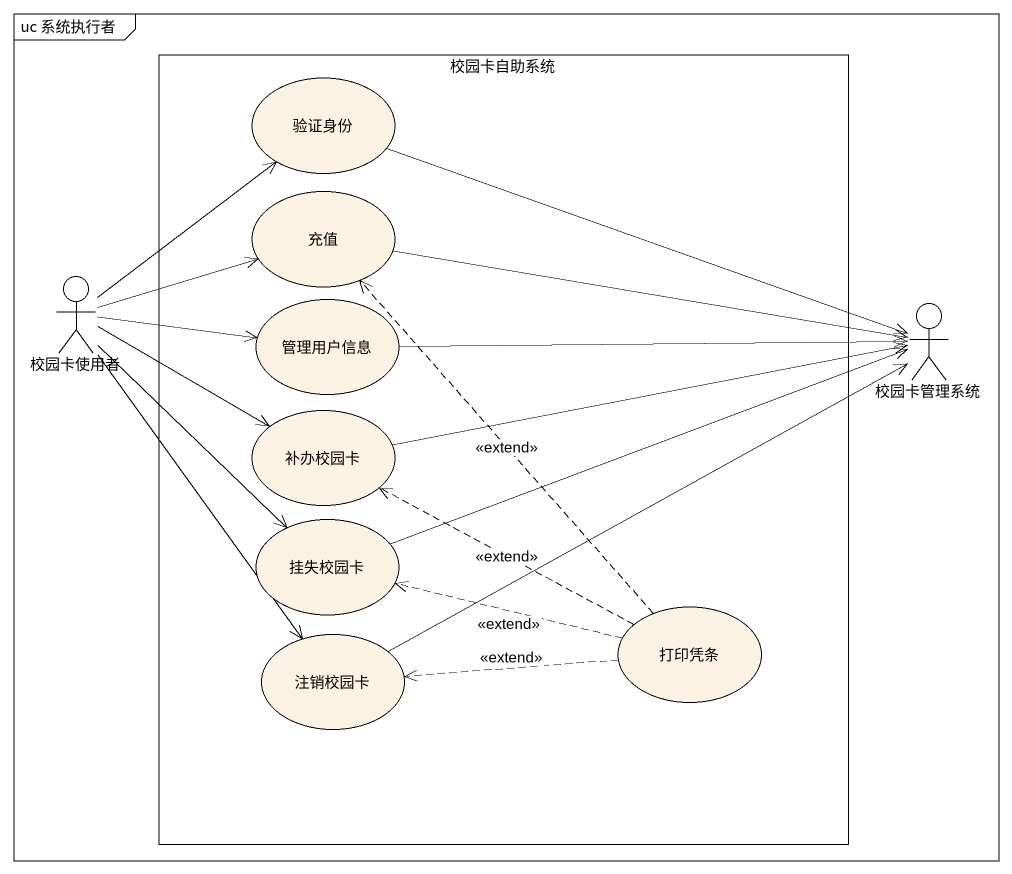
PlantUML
@startuml
mainframe uc 系统执行者
rectangle 校园卡自助系统 {
  usecase 验证身份 #FCF2E3
  usecase 充值 #FCF2E3
  usecase 管理用户信息 #FCF2E3
  usecase 补办校园卡 #FCF2E3
  usecase 挂失校园卡 #FCF2E3
  usecase 打印凭条 #FCF2E3
  usecase 注销校园卡 #FCF2E3
}
actor 校园卡使用者
actor 校园卡管理系统
验证身份 -right-> 校园卡管理系统
充值 -right-> 校园卡管理系统
校园卡使用者 -up-> 验证身份
校园卡使用者 -right-> 充值
校园卡使用者 -right-> 管理用户信息
校园卡使用者 -right-> 补办校园卡
校园卡使用者 --> 挂失校园卡
校园卡使用者 --> 注销校园卡
管理用户信息 -right-> 校园卡管理系统
补办校园卡 -right-> 校园卡管理系统
挂失校园卡 -right-> 校园卡管理系统
打印凭条 .up.> 充值 : <<extend>>
打印凭条 .left.> 补办校园卡 : <<extend>>
打印凭条 .left.> 挂失校园卡 : <<extend>>
打印凭条 .left.> 注销校园卡 : <<extend>>
注销校园卡 -right-> 校园卡管理系统
@enduml
